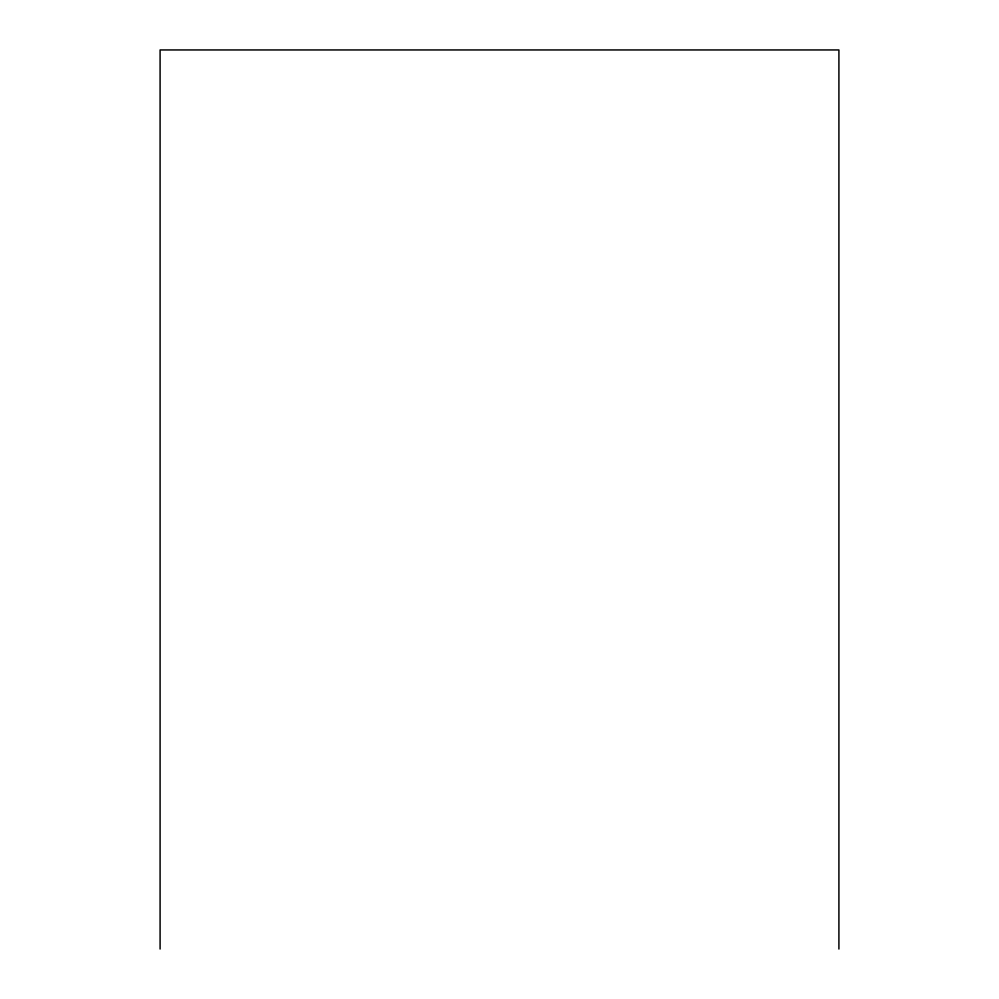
<?xml version="1.0" encoding="UTF-8"?>
<svg xmlns="http://www.w3.org/2000/svg" width="999" height="999" viewBox="0 0 999 999"><rect width="100%" height="100%" fill="white"/><g stroke="black" fill="none" stroke-linecap="round" stroke-linejoin="round"><path stroke-width="1.5" d="M838.91 949.05L838.91 49.95L160.09 49.95L160.09 949.05"/></g></svg>
